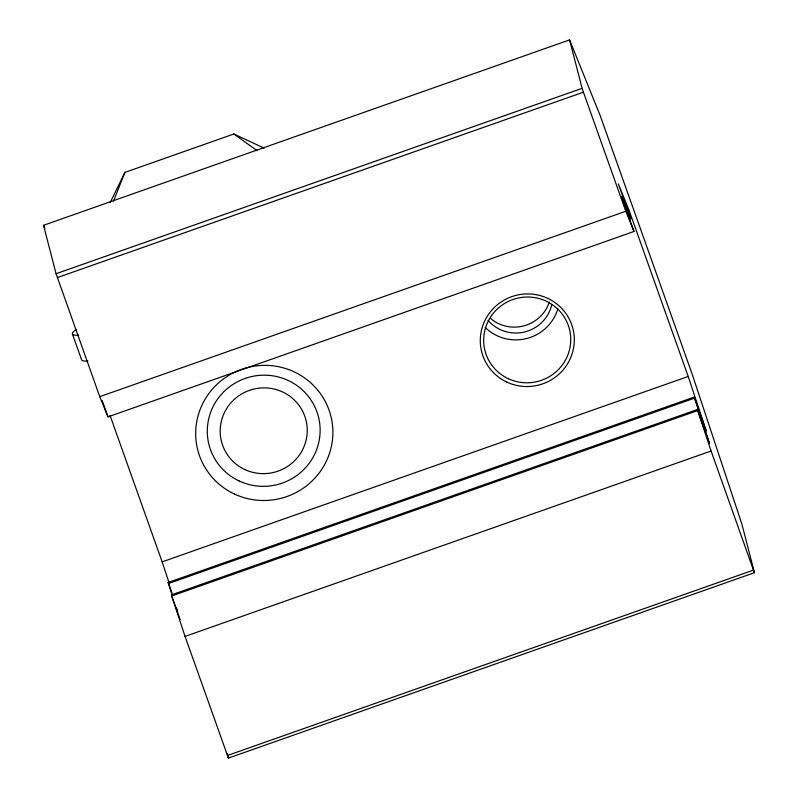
<?xml version="1.0" encoding="UTF-8"?>
<svg xmlns="http://www.w3.org/2000/svg" width="798" height="798" viewBox="0 0 798 798"><rect width="100%" height="100%" fill="white"/><g stroke="black" fill="none" stroke-linecap="round" stroke-linejoin="round"><path stroke-width="1.2" d="M113.446 201.296L124.907 172.398L233.854 134.004L264.038 148.079M110.194 202.572L124.907 172.398M694.21 397.085L706.32 431.149L688.195 376.466L629.423 211.29L618.36 183.929L630.48 217.994L630.759 219.061L621.572 196.348L633.971 231.48L107.93 416.885L99.75 396.666L56.069 273.734L43.541 225.305L569.582 39.9L600.066 115.281L691.986 373.604L741.931 524.266L754.459 572.695L228.418 758.1L185.056 636.415L171.371 594.909L697.422 409.504L709.532 443.568L694.21 397.085L168.159 582.49L172.298 595.208M56.069 273.734L582.111 88.329L569.582 39.9M57.376 277.584L583.418 92.179L582.111 88.329M99.75 396.666L625.792 211.261L633.971 231.48M627.078 212.118L629.423 211.29M169.096 582.819L162.154 561.872L688.195 376.466M168.438 583.567L694.479 398.162M171.65 595.986L697.691 410.581L697.422 409.504M185.056 636.415L711.098 451.01L697.691 410.581M227.42 755.497L753.472 570.091L754.459 572.695M233.854 134.004L257.126 150.682M43.541 225.305L44.927 228.727M583.418 92.179L625.792 211.261M711.098 451.01L753.472 570.091M110.044 415.439L162.154 561.872M168.159 582.49L171.919 593.064M102.214 400.546L107.231 414.641M171.371 594.909L180.149 619.577M72.399 333.923L81.586 359.758A29.057 5.327 -19.6 0 0 87.87 360.935M176.548 608.016L177.705 611.507M227.191 753.372L228.418 758.1M107.65 415.818L107.93 416.885M551.807 304.567A36.608 35.98 -14.5 0 1 524.745 331.938A36.608 35.98 -14.5 0 1 488.057 320.327M549.323 302.093A36.608 35.98 -14.5 0 1 490.73 318.592M557.812 309.006A43.581 42.833 -14.5 0 1 485.214 327.459M78.673 335.1A29.057 5.327 -19.6 0 1 76.029 329.584M234.482 494.052A68.688 67.511 -14.5 0 0 332.696 427.349A68.688 67.511 -14.5 0 0 225.654 377.394A68.688 67.511 -14.5 0 0 234.482 494.052M506.88 382.112A47.072 46.264 -14.5 0 0 574.191 336.407A47.072 46.264 -14.5 0 0 500.825 302.173A47.072 46.264 -14.5 0 0 506.88 382.112M244.806 469.543A43.581 42.833 -14.5 0 0 307.13 427.219A43.581 42.833 -14.5 0 0 239.21 395.519A43.581 42.833 -14.5 0 0 244.806 469.543M508.316 378.701A43.581 42.833 -14.5 0 0 570.63 336.377A43.581 42.833 -14.5 0 0 502.71 304.676A43.581 42.833 -14.5 0 0 508.316 378.701M239.21 481.024A56.478 55.521 -14.5 0 0 319.978 426.162A56.478 55.521 -14.5 0 0 231.949 385.085A56.478 55.521 -14.5 0 0 239.21 481.024"/></g></svg>
